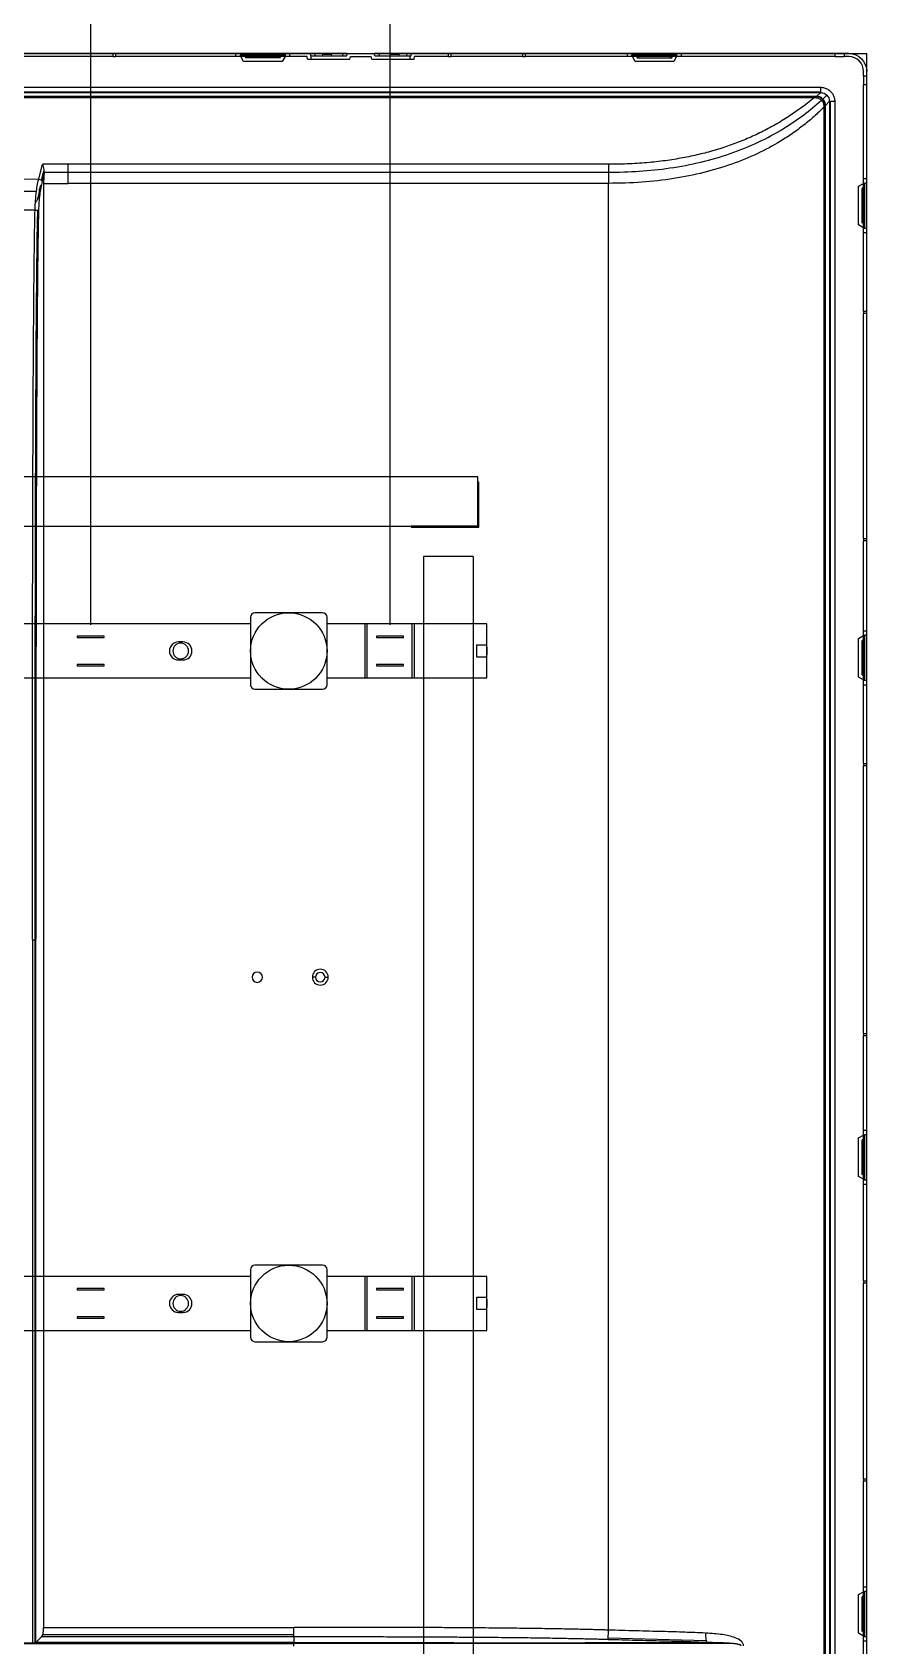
# Model space of a CAD drawing. Header units: millimetres. Extents: x 10037 to 11393, y -913 to 246.
# Drawn here: x 11207.4 to 11392.8, y -301.3 to 57.3 of the extents above; entities that cross this region are included whole.
import ezdxf

# ---------------------------------------------------------------- set-up
doc = ezdxf.new("R2010")
doc.units = ezdxf.units.MM
doc.header["$LTSCALE"] = 46.255
doc.layers.get('0').update_dxf_attribs({"linetype": 'CONTINUOUS'})
doc.layers.add('1', color=7, linetype='CONTINUOUS', true_color=0xffffff)

msp = doc.modelspace()

# ---------------------------------------------------------------- linework, layer by layer
at = {"color": 7}
for p, q in [((11286.92, -74.4), (11286.92, 243.66)), ((11220.42, -74.4), (11220.42, 231.16))]:
    msp.add_line(p, q, dxfattribs=at)
at = {"color": 2}
for p in [(10168.02, 52.6), (11392.82, -642.5)]:
    msp.add_line(p, (11392.82, 52.6), dxfattribs=at)
at = {"color": 1}
for p, q in [((11306.42, -41.49), (10254.42, -41.49)), ((11306.42, -52.49), (11306.42, -41.49)), ((10254.42, -52.49), (11306.42, -52.49)), ((11294.38, -59.2), (11294.38, -533)), ((11305.38, -59.2), (11294.38, -59.2)), ((11305.38, -59.2), (11305.38, -533))]:
    msp.add_line(p, q, dxfattribs=at)
at = {"color": 3}
for p, q in [((11271.92, -71.7), (11256.92, -71.7)), ((11255.92, -74.2), (11133.92, -74.2)), ((11255.92, -72.7), (11255.92, -87.7)), ((11272.92, -87.7), (11272.92, -72.7)), ((11308.42, -74.2), (11272.92, -74.2)), ((11281.29, -74.2), (11281.29, -86.2)), ((11281.79, -74.2), (11281.79, -86.2)), ((11291.79, -74.2), (11291.79, -86.2)), ((11292.29, -74.2), (11292.29, -86.2)), ((11308.42, -86.2), (11308.42, -74.2)), ((11240.92, -78.2), (11239.92, -78.2)), ((11306.17, -81.58), (11306.17, -78.83)), ((11306.17, -78.83), (11308.42, -78.83)), ((11239.92, -82.2), (11240.92, -82.2)), ((11308.42, -81.58), (11306.17, -81.58)), ((11308.42, -79.33), (11308.42, -81.08)), ((11133.92, -86.2), (11255.92, -86.2)), ((11256.92, -88.7), (11271.92, -88.7)), ((11272.92, -86.2), (11308.42, -86.2)), ((11255.92, -217.7), (11255.92, -232.7)), ((11271.92, -216.7), (11256.92, -216.7)), ((11272.92, -232.7), (11272.92, -217.7)), ((11255.92, -219.2), (11133.92, -219.2)), ((11308.42, -219.2), (11272.92, -219.2)), ((11281.29, -219.2), (11281.29, -231.2)), ((11281.79, -219.2), (11281.79, -231.2)), ((11291.79, -219.2), (11291.79, -231.2)), ((11292.29, -219.2), (11292.29, -231.2)), ((11308.42, -231.2), (11308.42, -219.2)), ((11240.92, -223.2), (11239.92, -223.2)), ((11306.17, -226.58), (11306.17, -223.83)), ((11306.17, -223.83), (11308.42, -223.83)), ((11308.42, -224.33), (11308.42, -226.08)), ((11239.92, -227.2), (11240.92, -227.2)), ((11308.42, -226.58), (11306.17, -226.58)), ((11133.92, -231.2), (11255.92, -231.2)), ((11272.92, -231.2), (11308.42, -231.2)), ((11256.92, -233.7), (11271.92, -233.7))]:
    msp.add_line(p, q, dxfattribs=at)
for centre in [(11264.42, -80.2), (11264.42, -225.2)]:
    msp.add_circle(centre, 8.5, dxfattribs=at)
for centre, radius, start, end in [((11256.92, -72.7), 1, 90, 180), ((11271.92, -72.7), 1, 0, 90), ((11239.92, -80.2), 2, 90, 270), ((11240.92, -80.2), 2, 270, 90), ((11256.92, -87.7), 1, 180, 270), ((11271.92, -87.7), 1, 270, 0), ((11256.92, -217.7), 1, 90, 180), ((11271.92, -217.7), 1, 0, 90), ((11239.92, -225.2), 2, 90, 270), ((11240.92, -225.2), 2, 270, 90), ((11256.92, -232.7), 1, 180, 270), ((11271.92, -232.7), 1, 270, 0)]:
    msp.add_arc(centre, radius, start, end, dxfattribs=at)
at = {"layer": '1', "color": 7, "linetype": 'Continuous'}
for p, q in [((11225.42, 52.6), (11169.17, 52.6)), ((11225.42, 51.9), (11169.17, 51.9)), ((11225.42, 51.9), (11225.42, 52.6)), ((11225.92, 52.6), (11225.42, 52.6)), ((11225.42, 51.9), (11225.92, 51.9)), ((11252.67, 52.6), (11225.92, 52.6)), ((11225.92, 52.55), (11225.92, 51.95)), ((11252.67, 51.9), (11225.92, 51.9)), ((11253.67, 52.6), (11252.67, 52.6)), ((11252.67, 51.9), (11252.67, 52.6)), ((11253.67, 51.9), (11252.67, 51.9)), ((11263.67, 52.6), (11253.67, 52.6)), ((11253.67, 52.6), (11253.67, 52.2)), ((11263.67, 52.2), (11253.67, 52.2)), ((11253.67, 51.9), (11253.67, 52.2)), ((11263.67, 51.9), (11253.67, 51.9)), ((11254.38, 50.8), (11253.75, 51.9)), ((11262.95, 50.8), (11254.38, 50.8)), ((11254.67, 51.9), (11254.85, 51.6)), ((11262.49, 51.6), (11254.85, 51.6)), ((11255.25, 51.64), (11255.11, 51.9)), ((11262.23, 51.9), (11262.08, 51.64)), ((11262.66, 51.9), (11262.49, 51.6)), ((11263.59, 51.9), (11262.95, 50.8)), ((11264.67, 52.6), (11263.67, 52.6)), ((11263.67, 52.2), (11263.67, 52.6)), ((11263.67, 51.9), (11263.67, 52.2)), ((11264.67, 51.9), (11263.67, 51.9)), ((11269.17, 52.6), (11264.67, 52.6)), ((11264.67, 51.9), (11264.67, 52.6)), ((11268.48, 51.9), (11264.67, 51.9)), ((11268.59, 51.3), (11268.48, 51.9)), ((11268.59, 51.3), (11269.42, 51.3)), ((11270.15, 52.6), (11269.17, 52.6)), ((11269.17, 52.6), (11269.26, 52.1)), ((11269.26, 52.1), (11269.42, 52.1)), ((11269.42, 52.1), (11271.84, 52.1)), ((11269.42, 51.3), (11269.42, 52.1)), ((11269.42, 51.3), (11278, 51.3)), ((11276.43, 52.6), (11270.15, 52.6)), ((11270.16, 52.55), (11270.23, 52.15)), ((11271.92, 52.4), (11271.84, 52.1)), ((11271.84, 52.1), (11274, 52.1)), ((11273.92, 52.4), (11271.92, 52.4)), ((11274, 52.1), (11273.92, 52.4)), ((11274, 52.1), (11277.33, 52.1)), ((11276.42, 52.55), (11276.35, 52.15)), ((11277.42, 52.6), (11276.43, 52.6)), ((11277.33, 52.1), (11277.42, 52.6)), ((11277.42, 52.6), (11283.42, 52.6)), ((11278, 51.3), (11278.11, 51.9)), ((11278.11, 51.9), (11282.73, 51.9)), ((11282.84, 51.3), (11282.73, 51.9)), ((11282.84, 51.3), (11291.42, 51.3)), ((11284.4, 52.6), (11283.42, 52.6)), ((11283.51, 52.1), (11283.42, 52.6)), ((11283.51, 52.1), (11286.84, 52.1)), ((11290.68, 52.6), (11284.4, 52.6)), ((11284.41, 52.55), (11284.48, 52.15)), ((11286.92, 52.4), (11286.84, 52.1)), ((11286.84, 52.1), (11289, 52.1)), ((11288.92, 52.4), (11286.92, 52.4)), ((11289, 52.1), (11288.92, 52.4)), ((11289, 52.1), (11291.42, 52.1)), ((11290.67, 52.55), (11290.6, 52.15)), ((11291.67, 52.6), (11290.68, 52.6)), ((11291.42, 52.1), (11291.58, 52.1)), ((11291.42, 51.3), (11291.42, 52.1)), ((11291.42, 51.3), (11292.25, 51.3)), ((11291.58, 52.1), (11291.67, 52.6)), ((11299.92, 52.6), (11291.67, 52.6)), ((11292.25, 51.3), (11292.36, 51.9)), ((11299.92, 51.9), (11292.36, 51.9)), ((11300.42, 52.6), (11299.92, 52.6)), ((11299.92, 51.95), (11299.92, 52.55)), ((11299.92, 51.9), (11300.42, 51.9)), ((11316.42, 52.6), (11300.42, 52.6)), ((11300.42, 52.6), (11300.42, 51.9)), ((11316.42, 51.9), (11300.42, 51.9)), ((11316.42, 51.9), (11316.42, 52.6)), ((11316.92, 52.6), (11316.42, 52.6)), ((11316.42, 51.9), (11316.92, 51.9)), ((11339.67, 52.6), (11316.92, 52.6)), ((11316.92, 52.55), (11316.92, 51.95)), ((11339.67, 51.9), (11316.92, 51.9)), ((11340.67, 52.6), (11339.67, 52.6)), ((11339.67, 51.9), (11339.67, 52.6)), ((11340.67, 51.9), (11339.67, 51.9)), ((11350.67, 52.6), (11340.67, 52.6)), ((11340.67, 52.6), (11340.67, 52.2)), ((11350.67, 52.2), (11340.67, 52.2)), ((11340.67, 51.9), (11340.67, 52.2)), ((11350.67, 51.9), (11340.67, 51.9)), ((11341.38, 50.8), (11340.75, 51.9)), ((11349.95, 50.8), (11341.38, 50.8)), ((11341.67, 51.9), (11341.85, 51.6)), ((11341.85, 51.6), (11349.49, 51.6)), ((11342.25, 51.64), (11342.11, 51.9)), ((11349.23, 51.9), (11349.08, 51.64)), ((11349.49, 51.6), (11349.66, 51.9)), ((11350.59, 51.9), (11349.95, 50.8)), ((11351.67, 52.6), (11350.67, 52.6)), ((11350.67, 52.2), (11350.67, 52.6)), ((11350.67, 51.9), (11350.67, 52.2)), ((11351.67, 51.9), (11350.67, 51.9)), ((11385.82, 52.6), (11351.67, 52.6)), ((11351.67, 51.9), (11351.67, 52.6)), ((11385.82, 51.9), (11351.67, 51.9)), ((11387.82, 52.6), (11385.82, 52.6)), ((11385.82, 51.95), (11385.82, 52.55)), ((11385.82, 51.9), (11387.82, 51.9)), ((11388.82, 52.6), (11387.82, 52.6)), ((11387.82, 52.6), (11387.82, 51.9)), ((11388.82, 51.9), (11387.82, 51.9)), ((11392.12, 47.6), (11392.12, 48.6)), ((11392.12, 47.6), (11392.82, 47.6)), ((11392.12, 47.6), (11392.12, 45.6)), ((11392.82, 47.6), (11392.82, 48.6)), ((11392.82, 45.6), (11392.82, 47.6)), ((10178.28, 45.08), (11382.56, 45.08)), ((10178.28, 44.07), (11382.56, 44.07)), ((10178.28, 43.9), (11382.56, 43.9)), ((11382.52, 43.86), (11381.74, 43.07)), ((11382.56, 45.08), (11382.56, 43.9)), ((11383.1, 42.47), (11383.97, 43.34)), ((11392.12, 24.8), (11392.12, 45.6)), ((11392.77, 45.6), (11392.17, 45.6)), ((11392.82, 24.8), (11392.82, 45.6)), ((11381.14, 43.03), (10179.69, 43.03)), ((10179.69, 42.97), (11381.14, 42.97)), ((11381.14, 43.03), (11381.14, 42.75)), ((11383.67, 40.7), (11383.37, 40.7)), ((11383.61, 40.7), (11383.61, -583.04)), ((11383.67, -583.04), (11383.67, 40.7)), ((11384.49, 41.89), (11383.71, 41.11)), ((11384.53, 41.93), (11384.53, -583.04)), ((11385.64, 41.93), (11384.53, 41.93)), ((11384.7, 41.93), (11384.7, -583.04)), ((11385.71, 41.93), (11385.71, -583.04)), ((11208.88, 24.74), (11209.73, 27.91)), ((11209.47, 24.41), (11210.01, 26.42)), ((11210.02, 25.53), (11209.66, 24.18)), ((11215.42, 27.96), (11209.8, 27.96)), ((11210.09, 26.21), (11215.42, 26.21)), ((11215.42, 23.72), (11215.42, 27.96)), ((11335.37, 27.96), (11215.42, 27.96)), ((11215.42, 26.21), (11335.42, 26.21)), ((11335.42, 27.92), (11335.42, 23.72)), ((11197.02, 24.69), (11208.82, 24.7)), ((11208.37, 21.92), (11197.84, 21.92)), ((11209.95, 23.72), (11209.95, -297.19)), ((11210, 23.72), (11215.42, 23.72)), ((11391.02, 23.08), (11392.12, 23.72)), ((11391.02, 14.51), (11391.02, 23.08)), ((11392.12, 22.79), (11391.82, 22.62)), ((11391.82, 14.98), (11391.82, 22.62)), ((11391.86, 22.21), (11392.12, 22.36)), ((11392.12, 24.8), (11392.82, 24.8)), ((11392.12, 23.8), (11392.12, 24.8)), ((11392.12, 23.8), (11392.42, 23.8)), ((11392.12, 13.8), (11392.12, 23.8)), ((11392.42, 13.8), (11392.42, 23.8)), ((11392.82, 23.8), (11392.42, 23.8)), ((11392.82, 23.8), (11392.82, 24.8)), ((11392.82, 13.8), (11392.82, 23.8)), ((11392.12, 13.88), (11391.02, 14.51)), ((11392.12, 14.8), (11391.82, 14.98)), ((11392.12, 15.24), (11391.86, 15.38)), ((11392.12, 13.8), (11392.42, 13.8)), ((11392.12, 12.8), (11392.12, 13.8)), ((11392.12, 12.8), (11392.82, 12.8)), ((11392.12, -4.7), (11392.12, 12.8)), ((11392.42, 13.8), (11392.82, 13.8)), ((11392.82, 12.8), (11392.82, 13.8)), ((11392.82, -4.7), (11392.82, 12.8)), ((11392.12, -4.7), (11392.12, -5.2)), ((11392.82, -5.2), (11392.12, -5.2)), ((11392.12, -55.2), (11392.12, -5.2)), ((11392.17, -4.7), (11392.77, -4.7)), ((11392.82, -5.2), (11392.82, -4.7)), ((11392.82, -55.2), (11392.82, -5.2)), ((11306.62, -42.7), (11306.42, -42.7)), ((11306.42, -42.7), (11306.42, -52.49)), ((11306.62, -52.7), (11306.62, -42.7)), ((11306.42, -52.49), (11291.62, -52.49)), ((11291.62, -52.49), (11291.62, -52.7)), ((11291.62, -52.7), (11306.62, -52.7)), ((11392.12, -55.2), (11392.82, -55.2)), ((11392.12, -55.2), (11392.12, -55.7)), ((11392.12, -75.7), (11392.12, -55.7)), ((11392.77, -55.7), (11392.17, -55.7)), ((11392.82, -55.7), (11392.82, -55.2)), ((11392.82, -75.7), (11392.82, -55.7)), ((11223.42, -76.9), (11217.42, -76.9)), ((11217.42, -76.9), (11217.42, -77.2)), ((11217.42, -77.2), (11223.42, -77.2)), ((11223.42, -77.2), (11223.42, -76.9)), ((11289.92, -76.9), (11283.92, -76.9)), ((11283.92, -76.9), (11283.92, -77.2)), ((11283.92, -77.2), (11289.92, -77.2)), ((11289.92, -77.2), (11289.92, -76.9)), ((11391.02, -77.42), (11392.12, -76.78)), ((11391.02, -85.99), (11391.02, -77.42)), ((11392.12, -77.71), (11391.82, -77.88)), ((11391.82, -85.52), (11391.82, -77.88)), ((11391.86, -78.29), (11392.12, -78.14)), ((11392.12, -75.7), (11392.82, -75.7)), ((11392.12, -76.7), (11392.12, -75.7)), ((11392.12, -76.7), (11392.42, -76.7)), ((11392.12, -86.7), (11392.12, -76.7)), ((11392.82, -76.7), (11392.42, -76.7)), ((11392.42, -86.7), (11392.42, -76.7)), ((11392.82, -76.7), (11392.82, -75.7)), ((11392.82, -86.7), (11392.82, -76.7)), ((11223.42, -83.2), (11217.42, -83.2)), ((11217.42, -83.2), (11217.42, -83.5)), ((11217.42, -83.5), (11223.42, -83.5)), ((11223.42, -83.5), (11223.42, -83.2)), ((11289.92, -83.2), (11283.92, -83.2)), ((11283.92, -83.2), (11283.92, -83.5)), ((11283.92, -83.5), (11289.92, -83.5)), ((11289.92, -83.5), (11289.92, -83.2)), ((11392.12, -86.62), (11391.02, -85.99)), ((11392.12, -85.7), (11391.82, -85.52)), ((11392.12, -85.26), (11391.86, -85.12)), ((11392.12, -86.7), (11392.42, -86.7)), ((11392.12, -87.7), (11392.12, -86.7)), ((11392.12, -87.7), (11392.82, -87.7)), ((11392.12, -105.2), (11392.12, -87.7)), ((11392.42, -86.7), (11392.82, -86.7)), ((11392.82, -87.7), (11392.82, -86.7)), ((11392.82, -105.2), (11392.82, -87.7)), ((11392.12, -105.2), (11392.12, -105.7)), ((11392.82, -105.7), (11392.12, -105.7)), ((11392.12, -165.2), (11392.12, -105.7)), ((11392.17, -105.2), (11392.77, -105.2)), ((11392.82, -105.7), (11392.82, -105.2)), ((11392.82, -165.2), (11392.82, -105.7)), ((11208.08, -300.61), (11208.08, -144.39)), ((11208.24, -300.54), (11208.23, -144.45)), ((11270.36, -152.7), (11269.66, -152.7)), ((11272.48, -152.7), (11273.18, -152.7)), ((11392.12, -165.2), (11392.82, -165.2)), ((11392.12, -165.2), (11392.12, -165.7)), ((11392.12, -186.7), (11392.12, -165.7)), ((11392.77, -165.7), (11392.17, -165.7)), ((11392.82, -165.7), (11392.82, -165.2)), ((11392.82, -186.7), (11392.82, -165.7)), ((11391.02, -188.42), (11392.12, -187.78)), ((11391.02, -196.99), (11391.02, -188.42)), ((11392.12, -188.71), (11391.82, -188.88)), ((11391.82, -196.52), (11391.82, -188.88)), ((11391.86, -189.29), (11392.12, -189.14)), ((11392.12, -186.7), (11392.82, -186.7)), ((11392.12, -187.7), (11392.12, -186.7)), ((11392.12, -187.7), (11392.42, -187.7)), ((11392.12, -197.7), (11392.12, -187.7)), ((11392.42, -197.7), (11392.42, -187.7)), ((11392.82, -187.7), (11392.42, -187.7)), ((11392.82, -187.7), (11392.82, -186.7)), ((11392.82, -197.7), (11392.82, -187.7)), ((11392.12, -197.62), (11391.02, -196.99)), ((11392.12, -196.7), (11391.82, -196.52)), ((11392.12, -196.26), (11391.86, -196.12)), ((11392.12, -197.7), (11392.42, -197.7)), ((11392.12, -198.7), (11392.12, -197.7)), ((11392.12, -198.7), (11392.82, -198.7)), ((11392.12, -220.2), (11392.12, -198.7)), ((11392.42, -197.7), (11392.82, -197.7)), ((11392.82, -198.7), (11392.82, -197.7)), ((11392.82, -220.2), (11392.82, -198.7)), ((11223.42, -221.9), (11217.42, -221.9)), ((11217.42, -221.9), (11217.42, -222.2)), ((11217.42, -222.2), (11223.42, -222.2)), ((11223.42, -222.2), (11223.42, -221.9)), ((11289.92, -221.9), (11283.92, -221.9)), ((11283.92, -221.9), (11283.92, -222.2)), ((11283.92, -222.2), (11289.92, -222.2)), ((11289.92, -222.2), (11289.92, -221.9)), ((11392.12, -220.2), (11392.12, -220.7)), ((11392.82, -220.7), (11392.12, -220.7)), ((11392.12, -264.2), (11392.12, -220.7)), ((11392.17, -220.2), (11392.77, -220.2)), ((11392.82, -220.7), (11392.82, -220.2)), ((11392.82, -264.2), (11392.82, -220.7)), ((11223.42, -228.2), (11217.42, -228.2)), ((11217.42, -228.2), (11217.42, -228.5)), ((11217.42, -228.5), (11223.42, -228.5)), ((11223.42, -228.5), (11223.42, -228.2)), ((11289.92, -228.2), (11283.92, -228.2)), ((11283.92, -228.2), (11283.92, -228.5)), ((11283.92, -228.5), (11289.92, -228.5)), ((11289.92, -228.5), (11289.92, -228.2)), ((11392.12, -264.2), (11392.82, -264.2)), ((11392.12, -264.2), (11392.12, -264.7)), ((11392.12, -288.2), (11392.12, -264.7)), ((11392.77, -264.7), (11392.17, -264.7)), ((11392.82, -264.7), (11392.82, -264.2)), ((11392.82, -288.2), (11392.82, -264.7)), ((11391.02, -289.92), (11392.12, -289.28)), ((11391.02, -298.49), (11391.02, -289.92)), ((11392.12, -290.21), (11391.82, -290.38)), ((11391.82, -298.02), (11391.82, -290.38)), ((11392.12, -288.2), (11392.82, -288.2)), ((11392.12, -289.2), (11392.12, -288.2)), ((11392.12, -289.2), (11392.42, -289.2)), ((11392.12, -299.2), (11392.12, -289.2)), ((11392.42, -299.2), (11392.42, -289.2)), ((11392.82, -289.2), (11392.42, -289.2)), ((11392.82, -289.2), (11392.82, -288.2)), ((11392.82, -299.2), (11392.82, -289.2)), ((11391.86, -290.79), (11392.12, -290.64)), ((11210, -297.19), (11265.47, -297.19)), ((11265.52, -299.31), (11265.52, -297.19)), ((11392.12, -297.76), (11391.86, -297.62)), ((10295.32, -300.75), (11265.52, -300.75)), ((11208.16, -300.67), (11197.67, -300.67)), ((11209.52, -299.31), (11208.24, -300.59)), ((11265.52, -299.31), (11209.57, -299.31)), ((11265.52, -298.88), (11209.79, -298.88)), ((11265.52, -299.31), (11265.52, -300.54)), ((11265.52, -301.37), (11265.52, -300.59)), ((11265.52, -300.75), (11362.39, -300.74)), ((11335.36, -299.86), (11335.42, -297.8)), ((11335.37, -299.49), (11357.12, -300.15)), ((11392.12, -299.12), (11391.02, -298.49)), ((11392.12, -298.2), (11391.82, -298.02)), ((11392.12, -299.2), (11392.42, -299.2)), ((11392.12, -300.2), (11392.12, -299.2)), ((11392.12, -300.2), (11392.82, -300.2)), ((11392.12, -314.7), (11392.12, -300.2)), ((11392.42, -299.2), (11392.82, -299.2)), ((11392.82, -300.2), (11392.82, -299.2)), ((11392.82, -314.7), (11392.82, -300.2))]:
    msp.add_line(p, q, dxfattribs=at)
at = {"layer": '1', "color": 5, "linetype": 'Continuous'}
msp.add_line((11381.14, 42.75), (10179.69, 42.75), dxfattribs=at)
at = {"layer": '1', "color": 7, "linetype": 'Continuous', "extrusion": (0, 0, -1)}
msp.add_arc((-11388.82, 48.6), 4, 90, 180, dxfattribs=at)
at = {"layer": '1', "color": 7, "linetype": 'Continuous'}
for centre, radius, start, end in [((11388.82, 48.6), 3.3, 0, 90), ((11240.42, -80.2), 1.75, 0, 180), ((11240.42, -80.2), 1.75, 180, 0), ((11257.42, -152.7), 1.15, 0, 180), ((11257.42, -152.7), 1.15, 180, 0), ((11271.42, -152.7), 1.76, 0, 180), ((11271.42, -152.7), 1.76, 180, 0), ((11271.42, -152.7), 1.06, 0, 180), ((11271.42, -152.7), 1.06, 180, 0), ((11240.42, -225.2), 1.75, 0, 180), ((11240.42, -225.2), 1.75, 180, 0)]:
    msp.add_arc(centre, radius, start, end, dxfattribs=at)
for centre, major_axis, ratio, start_param, end_param in [((11381.7, 42.05), (0.038, -0.999), 0.211083, 2.453559, 2.848094), ((11382.69, 41.07), (-1, 0.029), 0.163625, 3.440578, 3.81244), ((11211.56, 23.72), (0, 6), 0.267949, 1.256501, 1.570796), ((11209.36, -297.19), (0, 2.2), 0.267949, 3.403392, 4.712389), ((11357.54, -298.46), (-0.1, -2.2), 0.246199, 4.72399, 5.936709)]:
    msp.add_ellipse(centre, major_axis=major_axis, ratio=ratio, start_param=start_param, end_param=end_param, dxfattribs=at)
for points, knots in [([(11381.65, 43.04), (11381.6, 43.04), (11381.5, 43.03), (11381.33, 43.03), (11381.2, 43.03), (11381.14, 43.03)], [0, 0, 0, 0, 0.26892, 0.63446, 1, 1, 1, 1]), ([(11383.67, 41.1), (11383.66, 41.27), (11383.64, 41.54), (11383.51, 41.89), (11383.28, 42.3), (11382.88, 42.7), (11382.3, 42.98), (11381.95, 43.02), (11381.76, 43.03)], [0, 0, 0, 0, 0.170527, 0.265285, 0.372545, 0.642792, 0.816564, 1, 1, 1, 1]), ([(11382.61, 43.9), (11382.77, 43.9), (11383.11, 43.85), (11383.58, 43.66), (11383.99, 43.35), (11384.3, 42.94), (11384.48, 42.48), (11384.53, 42.14), (11384.53, 41.98)], [0, 0, 0, 0, 0.160548, 0.333932, 0.504776, 0.668754, 0.836383, 1, 1, 1, 1]), ([(11335.42, 26.21), (11340.02, 26.21), (11344.59, 26.49), (11353.79, 27.83), (11358.26, 28.89), (11366.77, 31.83), (11370.79, 33.73), (11377.42, 37.8), (11380.22, 39.93), (11382.75, 42.22)], [0, 0, 0, 0, 0.251974, 0.251974, 0.513502, 0.513502, 0.775029, 0.775029, 1, 1, 1, 1]), ([(11383.33, 40.66), (11382.62, 39.98), (11381.19, 38.59), (11378.84, 36.65), (11376.35, 34.81), (11372.97, 32.62), (11368.55, 30.24), (11362.83, 27.89), (11356.62, 26.03), (11349.91, 24.69), (11342.8, 23.86), (11337.91, 23.77), (11335.42, 23.72)], [0, 0, 0, 0, 0.063701, 0.12815, 0.192399, 0.256642, 0.373787, 0.490216, 0.612312, 0.736775, 0.865449, 1, 1, 1, 1]), ([(11383.6, 41.12), (11383.57, 41.58), (11383.38, 42.04), (11382.71, 42.73), (11382.24, 42.94), (11381.75, 42.97)], [0, 0, 0, 0, 0.489622, 0.489622, 1, 1, 1, 1]), ([(11383.3, 41.22), (11383.28, 41.33), (11383.22, 41.58), (11382.99, 41.99), (11382.65, 42.33), (11382.26, 42.56), (11382.03, 42.62), (11381.92, 42.65)], [0, 0, 0, 0, 0.161479, 0.370336, 0.656915, 0.835776, 1, 1, 1, 1]), ([(11383.67, 40.75), (11383.67, 40.77), (11383.67, 40.84), (11383.67, 40.93), (11383.67, 41), (11383.67, 41.02)], [0, 0, 0, 0, 0.268656, 0.723735, 1, 1, 1, 1]), ([(11209.75, 27.96), (11209.75, 27.96), (11209.75, 27.96), (11209.84, 27.62), (11209.92, 27.24), (11210.04, 26.44), (11210.07, 26.01), (11210.03, 25.58)], [0, 0, 0, 0, 0.005505, 0.005505, 0.513093, 0.513093, 1, 1, 1, 1]), ([(11208.06, 17.85), (11208.08, 18.26), (11208.11, 19.09), (11208.19, 20.32), (11208.33, 21.71), (11208.54, 23.21), (11208.75, 24.16), (11208.86, 24.64)], [0, 0, 0, 0, 0.159898, 0.327968, 0.496832, 0.743614, 1, 1, 1, 1]), ([(11208.13, 19.47), (11208.19, 19.51), (11208.23, 19.56), (11208.41, 19.77), (11208.51, 19.96), (11209.11, 21.35), (11208.93, 22.75), (11209.43, 23.36)], [0, 0, 0, 0, 0.037845, 0.037845, 0.169667, 0.169667, 1, 1, 1, 1]), ([(11207.47, -144.31), (11207.47, -135.53), (11207.47, -118.7), (11207.48, -94.57), (11207.51, -72.67), (11207.55, -53.05), (11207.6, -35.69), (11207.66, -20.59), (11207.74, -7.77), (11207.83, 2.78), (11207.92, 11.06), (11208.02, 15.81), (11208.06, 17.8)], [0, 0, 0, 0, 0.162434, 0.311424, 0.446439, 0.567479, 0.674539, 0.767626, 0.846731, 0.911829, 0.962965, 1, 1, 1, 1]), ([(11208.08, -144.39), (11208.07, -117.41), (11208.08, -90.42), (11208.17, -45.41), (11208.22, -27.4), (11208.37, -4.9), (11208.41, -0.4), (11208.51, 8.6), (11208.55, 13.09), (11208.67, 17.64), (11208.67, 17.7), (11208.67, 17.76)], [0, 0, 0, 0, 0.499075, 0.499075, 0.832283, 0.832283, 0.915584, 0.915584, 0.998886, 0.998886, 1, 1, 1, 1]), ([(11208.83, 17.67), (11208.83, 17.54), (11208.82, 17.26), (11208.81, 16.82), (11208.8, 16.35), (11208.79, 15.87), (11208.78, 15.37), (11208.77, 14.85), (11208.76, 14.31), (11208.75, 13.75), (11208.74, 13.17), (11208.73, 12.58), (11208.72, 11.98), (11208.71, 11.35), (11208.7, 10.71), (11208.69, 10.05), (11208.68, 9.37), (11208.67, 8.68), (11208.66, 7.96), (11208.65, 7.23), (11208.64, 6.49), (11208.63, 5.72), (11208.62, 4.94), (11208.62, 4.15), (11208.61, 3.34), (11208.6, 2.51), (11208.59, 1.66), (11208.58, 0.8), (11208.57, -0.07), (11208.57, -0.96), (11208.56, -1.87), (11208.55, -2.79), (11208.54, -3.73), (11208.53, -4.69), (11208.53, -5.66), (11208.52, -6.65), (11208.51, -7.65), (11208.51, -8.67), (11208.5, -9.7), (11208.49, -10.75), (11208.48, -11.81), (11208.48, -12.89), (11208.47, -13.99), (11208.46, -15.1), (11208.46, -16.23), (11208.45, -17.37), (11208.44, -18.52), (11208.44, -19.68), (11208.43, -20.88), (11208.43, -22.09), (11208.42, -23.3), (11208.41, -24.53), (11208.41, -25.78), (11208.4, -27.04), (11208.4, -28.32), (11208.39, -29.62), (11208.39, -30.93), (11208.38, -32.26), (11208.38, -33.6), (11208.37, -34.95), (11208.37, -36.33), (11208.36, -37.74), (11208.36, -39.13), (11208.35, -40.52), (11208.35, -41.97), (11208.34, -43.44), (11208.34, -44.9), (11208.33, -46.35), (11208.33, -47.85), (11208.33, -49.37), (11208.32, -50.91), (11208.32, -52.44), (11208.31, -53.99), (11208.31, -55.55), (11208.31, -57.15), (11208.3, -58.78), (11208.3, -60.39), (11208.3, -61.97), (11208.29, -63.61), (11208.29, -65.31), (11208.29, -67.04), (11208.28, -68.72), (11208.28, -70.36), (11208.28, -72.04), (11208.27, -73.82), (11208.27, -75.64), (11208.27, -77.43), (11208.27, -79.16), (11208.26, -80.89), (11208.26, -82.7), (11208.26, -84.59), (11208.26, -86.49), (11208.26, -88.35), (11208.25, -90.17), (11208.25, -91.99), (11208.25, -93.89), (11208.25, -95.86), (11208.25, -97.88), (11208.25, -99.83), (11208.24, -101.75), (11208.24, -103.65), (11208.24, -105.61), (11208.24, -107.65), (11208.24, -109.73), (11208.24, -111.84), (11208.24, -113.88), (11208.24, -115.87), (11208.24, -117.89), (11208.24, -119.98), (11208.23, -122.15), (11208.23, -124.37), (11208.23, -126.55), (11208.23, -128.68), (11208.23, -130.8), (11208.23, -132.94), (11208.23, -135.11), (11208.23, -137.34), (11208.23, -139.62), (11208.23, -141.95), (11208.23, -143.54), (11208.23, -144.34)], [0, 0, 0, 0, 0.007515, 0.015999, 0.024483, 0.032968, 0.041452, 0.049936, 0.058421, 0.066905, 0.07539, 0.083874, 0.092358, 0.100843, 0.109327, 0.117812, 0.126296, 0.13478, 0.143265, 0.151749, 0.160233, 0.168718, 0.177202, 0.185687, 0.194171, 0.202655, 0.21114, 0.219624, 0.228109, 0.236593, 0.245077, 0.253562, 0.262046, 0.27053, 0.279015, 0.287499, 0.295984, 0.304468, 0.312952, 0.321437, 0.329921, 0.338406, 0.34689, 0.355374, 0.363859, 0.372343, 0.380828, 0.389312, 0.397796, 0.406281, 0.414765, 0.423249, 0.431734, 0.440218, 0.448703, 0.457187, 0.465671, 0.474156, 0.48264, 0.491125, 0.499609, 0.508093, 0.516578, 0.525062, 0.533546, 0.542031, 0.550515, 0.559, 0.567484, 0.575968, 0.584453, 0.592937, 0.601422, 0.609906, 0.61839, 0.626875, 0.635359, 0.643843, 0.652328, 0.660812, 0.669297, 0.677781, 0.686265, 0.69475, 0.703234, 0.711719, 0.720203, 0.728687, 0.737172, 0.745656, 0.754141, 0.762625, 0.771109, 0.779594, 0.788078, 0.796562, 0.805047, 0.813531, 0.822016, 0.8305, 0.838984, 0.847469, 0.855953, 0.864438, 0.872922, 0.881406, 0.889891, 0.898375, 0.906859, 0.915344, 0.923828, 0.932313, 0.940797, 0.949281, 0.957766, 0.96625, 0.974735, 0.983219, 0.991703, 1, 1, 1, 1]), ([(11335.37, -297.8), (11335.06, -297.79), (11334.4, -297.77), (11333.36, -297.74), (11332.22, -297.71), (11330.97, -297.68), (11329.57, -297.64), (11328, -297.61), (11326.21, -297.57), (11324.18, -297.53), (11321.92, -297.5), (11319.5, -297.46), (11317, -297.43), (11314.41, -297.39), (11311.75, -297.37), (11308.91, -297.34), (11305.82, -297.31), (11302.38, -297.29), (11298.5, -297.26), (11294.06, -297.24), (11289.22, -297.22), (11284.25, -297.21), (11279.36, -297.2), (11274.8, -297.19), (11270.78, -297.19), (11267.53, -297.19), (11266.08, -297.19), (11265.52, -297.19)], [0, 0, 0, 0, 0.038031, 0.078113, 0.118195, 0.158277, 0.198359, 0.238441, 0.278523, 0.318605, 0.358687, 0.398769, 0.438851, 0.478933, 0.519016, 0.559098, 0.59918, 0.639262, 0.679344, 0.719426, 0.759508, 0.79959, 0.839672, 0.879754, 0.919836, 0.959918, 1, 1, 1, 1]), ([(11265.52, -300.59), (11273.13, -300.59), (11283.57, -300.59), (11296.86, -300.59), (11304.99, -300.6), (11312.34, -300.6), (11320.64, -300.6), (11327.72, -300.6), (11333.95, -300.59), (11337.91, -300.59), (11342.38, -300.59), (11347.42, -300.59), (11351.75, -300.58), (11355.04, -300.58), (11356.54, -300.58), (11357.26, -300.57)], [0, 0, 0, 0, 0.246886, 0.338941, 0.431251, 0.510627, 0.577543, 0.700772, 0.74098, 0.780681, 0.830141, 0.887269, 0.947203, 0.974925, 1, 1, 1, 1]), ([(11357.25, -300.57), (11356.47, -300.54), (11354.94, -300.47), (11351.71, -300.36), (11347.27, -300.24), (11341.53, -300.1), (11337.47, -299.99), (11335.41, -299.93)], [0, 0, 0, 0, 0.108861, 0.21585, 0.447331, 0.720034, 1, 1, 1, 1]), ([(11356.95, -298.46), (11356.19, -298.42), (11354.67, -298.36), (11352.35, -298.28), (11349.94, -298.2), (11347.34, -298.13), (11344.51, -298.06), (11341.5, -297.98), (11338.46, -297.89), (11336.44, -297.83), (11335.47, -297.8)], [0, 0, 0, 0, 0.108668, 0.216098, 0.32734, 0.447666, 0.579454, 0.721436, 0.865373, 1, 1, 1, 1]), ([(11365.47, -301.27), (11365.47, -301.19), (11365.45, -301.01), (11365.3, -300.66), (11364.75, -300.02), (11363.21, -299.26), (11360.55, -298.69), (11358.33, -298.55), (11357.09, -298.47)], [0, 0, 0, 0, 0.024358, 0.055242, 0.118011, 0.287914, 0.602685, 1, 1, 1, 1])]:
    msp.add_open_spline(points, degree=3, knots=knots, dxfattribs=at)
for points, degree in [([(11382.56, 45.08), (11382.85, 45.08), (11383.41, 45), (11384.18, 44.68), (11384.84, 44.16), (11385.31, 43.54), (11385.63, 42.8), (11385.71, 42.23), (11385.71, 41.93)], 3), ([(11381.14, 42.75), (11380.15, 41.93), (11378.14, 40.38), (11375.16, 38.34), (11372.12, 36.51), (11369.03, 34.89), (11365.89, 33.47), (11362.69, 32.23), (11359.4, 31.15), (11355.99, 30.23), (11352.41, 29.45), (11348.6, 28.81), (11344.54, 28.34), (11340.17, 28.03), (11337.04, 27.96), (11335.42, 27.96)], 3), ([(11381.85, 42.66), (11381.77, 42.67), (11381.61, 42.69), (11381.38, 42.72), (11381.22, 42.74), (11381.14, 42.75)], 3), ([(11383.37, 40.7), (11383.36, 40.75), (11383.35, 40.86), (11383.33, 41.02), (11383.31, 41.13), (11383.31, 41.19)], 3), ([(11209.64, 24.13), (11209.41, 23.26), (11209.05, 21.33), (11208.87, 18.99), (11208.83, 17.72)], 3), ([(11208.92, 24.69), (11209.24, 24.63), (11209.54, 24.41), (11209.63, 24.18)], 3), ([(11335.37, 23.72), (11295.38, 23.72), (11255.4, 23.72), (11215.42, 23.72)], 3), ([(11335.42, -297.75), (11335.42, 23.72)], 1), ([(11208.01, 17.8), (11204.62, 17.81), (11201.22, 17.81), (11197.83, 17.81)], 3), ([(11207.47, -144.45), (11207.47, -196.66), (11207.47, -248.71), (11207.46, -300.61)], 3), ([(11207.52, -144.4), (11207.82, -144.4), (11208.06, -144.4), (11208.18, -144.4)], 3), ([(11208.24, -300.59), (11208.22, -300.61), (11208.19, -300.64), (11208.16, -300.67)], 3), ([(11265.52, -300.59), (11246.44, -300.59), (11227.36, -300.59), (11208.29, -300.59)], 3), ([(11335.35, -299.92), (11335.03, -299.91), (11334.36, -299.89), (11333.3, -299.86), (11332.17, -299.83), (11330.92, -299.8), (11329.52, -299.77), (11327.95, -299.73), (11326.17, -299.7), (11324.15, -299.66), (11321.89, -299.62), (11319.47, -299.58), (11316.97, -299.55), (11314.38, -299.52), (11311.72, -299.49), (11308.89, -299.46), (11305.81, -299.44), (11302.36, -299.41), (11298.49, -299.39), (11294.05, -299.37), (11289.22, -299.35), (11284.24, -299.33), (11279.36, -299.32), (11274.8, -299.32), (11270.78, -299.31), (11267.53, -299.31), (11266.08, -299.31), (11265.52, -299.31)], 3), ([(11364.9, -301.29), (11364.9, -301.27), (11364.89, -301.23), (11364.84, -301.18), (11364.77, -301.13), (11364.67, -301.09), (11364.55, -301.05), (11364.41, -301), (11364.25, -300.97), (11364.06, -300.93), (11363.85, -300.89), (11363.61, -300.86), (11363.34, -300.82), (11363.05, -300.79), (11362.72, -300.76), (11362.35, -300.73), (11361.94, -300.71), (11361.47, -300.68), (11360.95, -300.66), (11360.37, -300.63), (11359.72, -300.62), (11358.99, -300.6), (11358.19, -300.58), (11357.6, -300.58), (11357.3, -300.57)], 3)]:
    msp.add_open_spline(points, degree=degree, dxfattribs=at)
at = {"layer": '1', "color": 5, "linetype": 'Continuous'}
msp.add_open_spline([(11383.37, -583.04), (11383.37, 40.7)], degree=1, dxfattribs=at)
at = {"layer": '1', "color": 7, "linetype": 'Continuous'}
for points, weights in [([(11208.11, 17.8), (11208.26, 17.79), (11208.41, 17.79), (11208.52, 17.77)], [1.02330995984, 1.05427904676, 1.11610675649, 1.20879308904]), ([(11208.52, 17.77), (11208.63, 17.76), (11208.72, 17.75), (11208.79, 17.74)], [1.20879308904, 1.12193694313, 1.06217935967, 1.02952033866])]:
    msp.add_rational_spline(points, weights, degree=3, dxfattribs=at)

doc.saveas('drawing.dxf')
